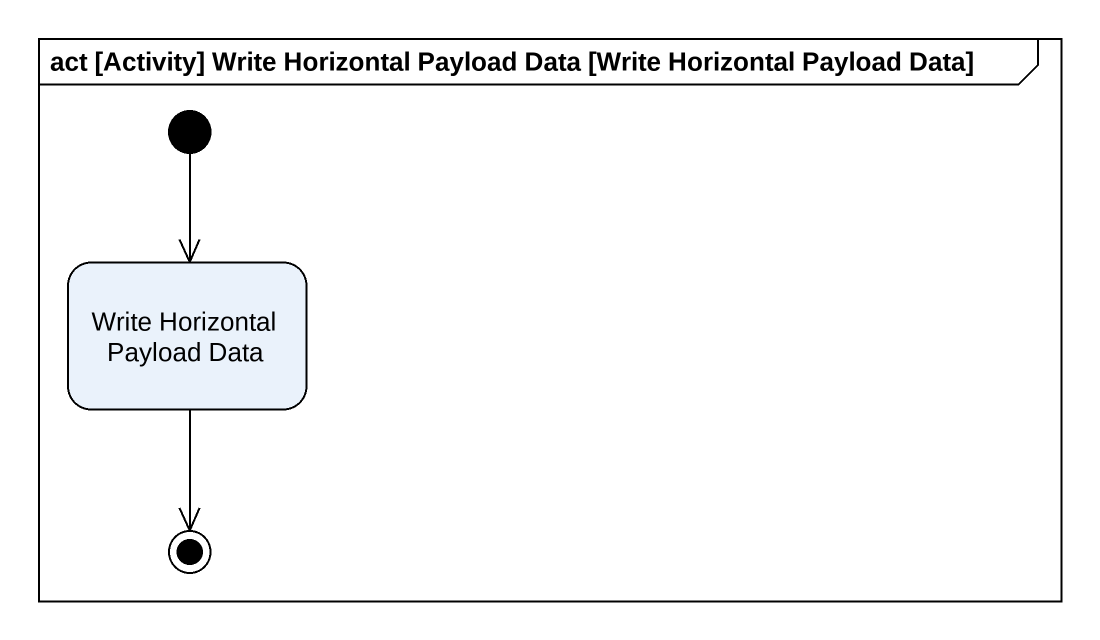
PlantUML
@startuml
mainframe act [Activity] Write Horizontal Payload Data [Write Horizontal Payload Data]
hide empty description
state "Write Horizontal Payload Data" as Write_Horizontal_Payload
[*] --> Write_Horizontal_Payload
Write_Horizontal_Payload --> [*]
@enduml
